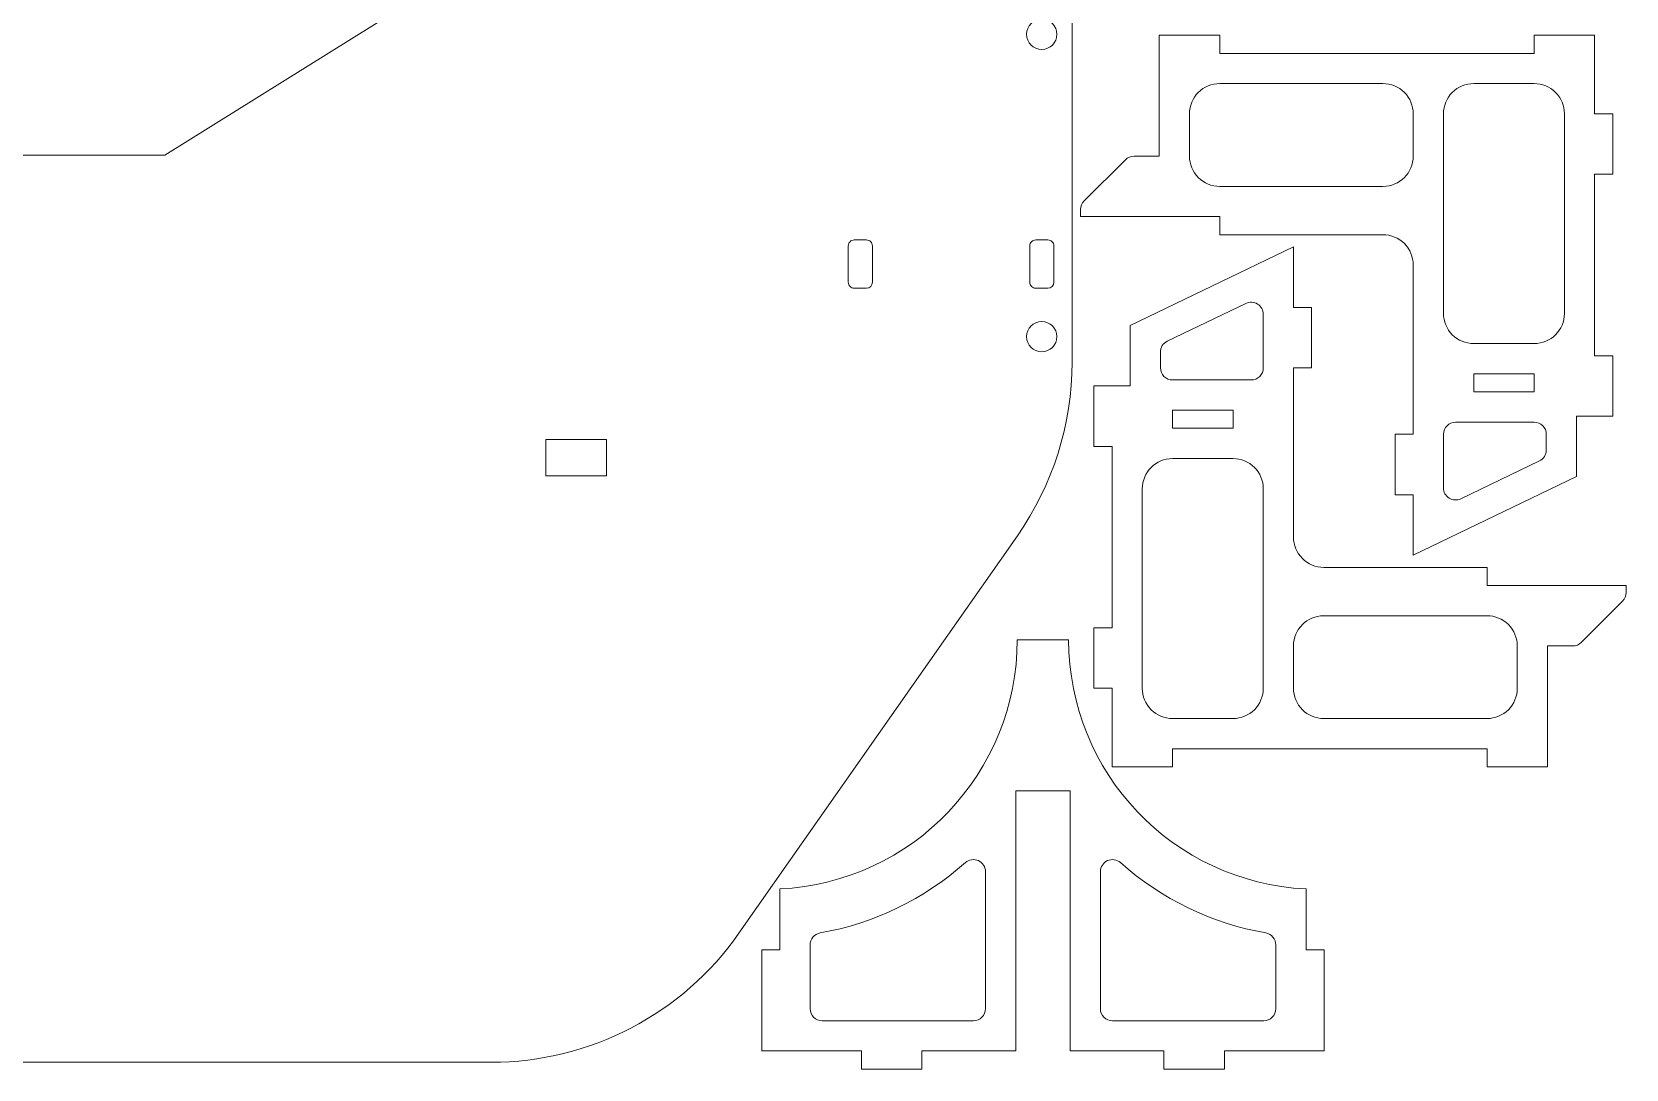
# Model space of a CAD drawing. Header units: millimetres. Extents: x -302 to 289, y -225 to 226.
# Drawn here: x 25.6 to 289.3, y -224.6 to -53.1 of the extents above; entities that cross this region are included whole.
import ezdxf

# ---------------------------------------------------------------- set-up
doc = ezdxf.new("R2010")
doc.units = ezdxf.units.MM
doc.header["$MEASUREMENT"] = 0
doc.layers.add('Visible (ANSI)', color=7, linetype='Continuous')

msp = doc.modelspace()

# ---------------------------------------------------------------- linework, layer by layer
at = {"layer": 'Visible (ANSI)', "lineweight": 9}
for points in [[(197.6291, -107.7134), (197.6291, -107.7134), (197.629, 51.5253), (197.629, 51.5253)], [(109.3316, -34.9106), (109.3316, -34.9106), (47.629, -73.4746), (47.629, -73.4746)], [(212.052, -53.6201), (212.052, -53.6201), (222.052, -53.6201), (222.052, -53.6201)], [(212.052, -73.6201), (212.052, -73.6201), (212.052, -53.6201), (212.052, -53.6201)], [(222.052, -53.6201), (222.052, -53.6201), (222.052, -56.6201), (222.052, -56.6201)], [(274.052, -56.6201), (274.052, -56.6201), (274.052, -53.6201), (274.052, -53.6201)], [(274.052, -53.6201), (274.052, -53.6201), (284.052, -53.6201), (284.052, -53.6201)], [(284.052, -53.6201), (284.052, -53.6201), (284.052, -66.6201), (284.052, -66.6201)], [(222.052, -56.6201), (222.052, -56.6201), (274.052, -56.6201), (274.052, -56.6201)], [(222.052, -61.6201), (222.052, -61.6201), (249.0519, -61.6201), (249.0519, -61.6201)], [(264.0519, -61.6201), (264.0519, -61.6201), (274.052, -61.6201), (274.052, -61.6201)], [(217.052, -73.6201), (217.052, -73.6201), (217.052, -66.6201), (217.052, -66.6201)], [(254.0519, -66.6201), (254.0519, -66.6201), (254.0519, -73.6201), (254.0519, -73.6201)], [(259.0519, -99.6201), (259.0519, -99.6201), (259.0519, -66.6201), (259.0519, -66.6201)], [(279.052, -66.6201), (279.052, -66.6201), (279.052, -99.6201), (279.052, -99.6201)], [(284.052, -66.6201), (284.052, -66.6201), (287.052, -66.6201), (287.052, -66.6201)], [(287.052, -66.6201), (287.052, -66.6201), (287.052, -76.6201), (287.052, -76.6201)], [(47.629, -73.4746), (47.629, -73.4746), (-152.3709, -73.4746), (-152.3709, -73.4746)], [(207.8804, -73.6201), (207.35, -73.6201), (206.8413, -73.8308), (206.4662, -74.2059)], [(207.8804, -73.6201), (207.8804, -73.6201), (212.052, -73.6201), (212.052, -73.6201)], [(249.0519, -78.6201), (251.8134, -78.6201), (254.0519, -76.3815), (254.0519, -73.6201)], [(199.6378, -81.0343), (199.6378, -81.0343), (206.4662, -74.2059), (206.4662, -74.2059)], [(249.0519, -78.6201), (249.0519, -78.6201), (222.052, -78.6201), (222.052, -78.6201)], [(287.052, -76.6201), (287.052, -76.6201), (284.052, -76.6201), (284.052, -76.6201)], [(284.052, -76.6201), (284.052, -76.6201), (284.052, -106.6201), (284.052, -106.6201)], [(199.6378, -81.0343), (199.2627, -81.4094), (199.052, -81.9181), (199.052, -82.4485)], [(199.052, -83.6201), (199.052, -83.6201), (199.052, -82.4485), (199.052, -82.4485)], [(222.052, -83.6201), (222.052, -83.6201), (199.052, -83.6201), (199.052, -83.6201)], [(222.052, -86.6201), (222.052, -86.6201), (222.052, -83.6201), (222.052, -83.6201)], [(249.0519, -86.6201), (249.0519, -86.6201), (222.052, -86.6201), (222.052, -86.6201)], [(160.6291, -94.4745), (160.6291, -94.4745), (160.6291, -88.4745), (160.6291, -88.4745)], [(161.6291, -87.4745), (161.6291, -87.4745), (163.629, -87.4745), (163.629, -87.4745)], [(164.6291, -88.4745), (164.6291, -88.4745), (164.6291, -94.4745), (164.6291, -94.4745)], [(190.6291, -94.4745), (190.6291, -94.4745), (190.6291, -88.4745), (190.6291, -88.4745)], [(191.6291, -87.4745), (191.6291, -87.4745), (193.6291, -87.4745), (193.6291, -87.4745)], [(194.6291, -88.4745), (194.6291, -88.4745), (194.6291, -94.4745), (194.6291, -94.4745)], [(207.2534, -101.6297), (207.2534, -101.6297), (234.2534, -88.6297), (234.2534, -88.6297)], [(234.2534, -88.6297), (234.2534, -88.6297), (234.2534, -98.6297), (234.2534, -98.6297)], [(254.0519, -119.6201), (254.0519, -119.6201), (254.0519, -91.6201), (254.0519, -91.6201)], [(163.629, -95.4745), (164.1813, -95.4745), (164.629, -95.0268), (164.629, -94.4746)], [(193.6291, -95.4745), (194.1813, -95.4745), (194.629, -95.0268), (194.629, -94.4746)], [(163.629, -95.4745), (163.629, -95.4745), (161.6291, -95.4745), (161.6291, -95.4745)], [(193.6291, -95.4745), (193.6291, -95.4745), (191.6291, -95.4745), (191.6291, -95.4745)], [(213.3857, -104.2264), (213.3857, -104.2264), (226.3857, -97.9672), (226.3857, -97.9672)], [(229.2534, -99.7692), (229.2534, -99.7692), (229.2534, -108.6296), (229.2534, -108.6296)], [(234.2534, -98.6297), (234.2534, -98.6297), (237.2534, -98.6297), (237.2534, -98.6297)], [(237.2534, -98.6297), (237.2534, -98.6297), (237.2534, -108.6296), (237.2534, -108.6296)], [(274.052, -104.6201), (276.8134, -104.6201), (279.052, -102.3815), (279.052, -99.6201)], [(207.2534, -111.6296), (207.2534, -111.6296), (207.2534, -101.6297), (207.2534, -101.6297)], [(213.3857, -104.2264), (212.6935, -104.5597), (212.2534, -105.26), (212.2534, -106.0284)], [(274.052, -104.6201), (274.052, -104.6201), (264.0519, -104.6201), (264.0519, -104.6201)], [(188.5906, -136.3866), (194.4735, -127.9825), (197.629, -117.9722), (197.629, -107.7137)], [(212.2534, -108.6296), (212.2534, -108.6296), (212.2534, -106.0284), (212.2534, -106.0284)], [(284.052, -106.6201), (284.052, -106.6201), (287.0519, -106.6201), (287.0519, -106.6201)], [(287.0519, -106.6201), (287.0519, -106.6201), (287.0519, -116.6201), (287.0519, -116.6201)], [(227.2534, -110.6296), (227.2534, -110.6296), (214.2534, -110.6296), (214.2534, -110.6296)], [(237.2534, -108.6296), (237.2534, -108.6296), (234.2534, -108.6296), (234.2534, -108.6296)], [(234.2534, -108.6296), (234.2534, -108.6296), (234.2534, -136.6296), (234.2534, -136.6296)], [(264.0519, -109.6201), (264.0519, -109.6201), (274.0519, -109.6201), (274.0519, -109.6201)], [(264.0519, -112.6201), (264.0519, -112.6201), (264.0519, -109.6201), (264.0519, -109.6201)], [(274.0519, -109.6201), (274.0519, -109.6201), (274.0519, -112.6201), (274.0519, -112.6201)], [(201.2534, -121.6296), (201.2534, -121.6296), (201.2534, -111.6296), (201.2534, -111.6296)], [(201.2534, -111.6296), (201.2534, -111.6296), (207.2534, -111.6296), (207.2534, -111.6296)], [(274.0519, -112.6201), (274.0519, -112.6201), (264.0519, -112.6201), (264.0519, -112.6201)], [(214.2534, -118.6296), (214.2534, -118.6296), (214.2534, -115.6296), (214.2534, -115.6296)], [(214.2534, -115.6296), (214.2534, -115.6296), (224.2534, -115.6296), (224.2534, -115.6296)], [(224.2534, -115.6296), (224.2534, -115.6296), (224.2534, -118.6296), (224.2534, -118.6296)], [(261.0519, -117.6201), (261.0519, -117.6201), (274.0519, -117.6201), (274.0519, -117.6201)], [(287.0519, -116.6201), (287.0519, -116.6201), (281.0519, -116.6201), (281.0519, -116.6201)], [(281.0519, -116.6201), (281.0519, -116.6201), (281.0519, -126.62), (281.0519, -126.62)], [(110.629, -126.4745), (110.629, -126.4745), (110.629, -120.4745), (110.629, -120.4745)], [(110.629, -120.4745), (110.629, -120.4745), (120.629, -120.4745), (120.629, -120.4745)], [(120.629, -120.4745), (120.629, -120.4745), (120.629, -126.4745), (120.629, -126.4745)], [(224.2534, -118.6296), (224.2534, -118.6296), (214.2534, -118.6296), (214.2534, -118.6296)], [(251.0519, -129.62), (251.0519, -129.62), (251.0519, -119.6201), (251.0519, -119.6201)], [(251.0519, -119.6201), (251.0519, -119.6201), (254.0519, -119.6201), (254.0519, -119.6201)], [(259.0519, -128.4805), (259.0519, -128.4805), (259.0519, -119.6201), (259.0519, -119.6201)], [(276.0519, -119.6201), (276.0519, -119.6201), (276.0519, -122.2213), (276.0519, -122.2213)], [(204.2533, -121.6296), (204.2533, -121.6296), (201.2534, -121.6296), (201.2534, -121.6296)], [(204.2533, -151.6296), (204.2533, -151.6296), (204.2533, -121.6296), (204.2533, -121.6296)], [(214.2533, -123.6296), (211.4919, -123.6296), (209.2533, -125.8682), (209.2533, -128.6296)], [(214.2533, -123.6296), (214.2533, -123.6296), (224.2534, -123.6296), (224.2534, -123.6296)], [(274.9196, -124.0233), (275.6118, -123.69), (276.0519, -122.9897), (276.0519, -122.2213)], [(120.629, -126.4745), (120.629, -126.4745), (110.629, -126.4745), (110.629, -126.4745)], [(274.9196, -124.0233), (274.9196, -124.0233), (261.9196, -130.2825), (261.9196, -130.2825)], [(209.2533, -161.6296), (209.2533, -161.6296), (209.2533, -128.6296), (209.2533, -128.6296)], [(229.2534, -128.6296), (229.2534, -128.6296), (229.2534, -161.6296), (229.2534, -161.6296)], [(281.0519, -126.62), (281.0519, -126.62), (254.0519, -139.62), (254.0519, -139.62)], [(254.0519, -129.62), (254.0519, -129.62), (251.0519, -129.62), (251.0519, -129.62)], [(254.0519, -139.62), (254.0519, -139.62), (254.0519, -129.62), (254.0519, -129.62)], [(142.5579, -202.1477), (142.5579, -202.1477), (188.5906, -136.3866), (188.5906, -136.3866)], [(239.2534, -141.6296), (239.2534, -141.6296), (266.2533, -141.6296), (266.2533, -141.6296)], [(266.2533, -141.6296), (266.2533, -141.6296), (266.2533, -144.6296), (266.2533, -144.6296)], [(266.2533, -144.6296), (266.2533, -144.6296), (289.2533, -144.6296), (289.2533, -144.6296)], [(289.2533, -144.6296), (289.2533, -144.6296), (289.2533, -145.8012), (289.2533, -145.8012)], [(288.6675, -147.2154), (288.6675, -147.2154), (281.8391, -154.0438), (281.8391, -154.0438)], [(288.6675, -147.2154), (289.0426, -146.8403), (289.2533, -146.3316), (289.2533, -145.8012)], [(239.2534, -149.6296), (236.4919, -149.6296), (234.2534, -151.8682), (234.2534, -154.6296)], [(239.2534, -149.6296), (239.2534, -149.6296), (266.2533, -149.6296), (266.2533, -149.6296)], [(201.2533, -161.6296), (201.2533, -161.6296), (201.2533, -151.6296), (201.2533, -151.6296)], [(201.2533, -151.6296), (201.2533, -151.6296), (204.2533, -151.6296), (204.2533, -151.6296)], [(149.3233, -194.8091), (171.3017, -193.7423), (188.5733, -175.6119), (188.5733, -153.6076)], [(188.5733, -153.6076), (188.5733, -153.6076), (197.0733, -153.6076), (197.0733, -153.6076)], [(197.0733, -153.6076), (197.0733, -175.6119), (214.3449, -193.7423), (236.3233, -194.8091)], [(234.2534, -161.6296), (234.2534, -161.6296), (234.2534, -154.6296), (234.2534, -154.6296)], [(271.2533, -154.6296), (271.2533, -154.6296), (271.2533, -161.6296), (271.2533, -161.6296)], [(280.4249, -154.6296), (280.4249, -154.6296), (276.2533, -154.6296), (276.2533, -154.6296)], [(276.2533, -154.6296), (276.2533, -154.6296), (276.2533, -174.6296), (276.2533, -174.6296)], [(280.4249, -154.6296), (280.9553, -154.6296), (281.464, -154.4189), (281.8391, -154.0438)], [(204.2533, -161.6296), (204.2533, -161.6296), (201.2533, -161.6296), (201.2533, -161.6296)], [(204.2533, -174.6296), (204.2533, -174.6296), (204.2533, -161.6296), (204.2533, -161.6296)], [(224.2534, -166.6296), (224.2534, -166.6296), (214.2533, -166.6296), (214.2533, -166.6296)], [(266.2533, -166.6296), (266.2533, -166.6296), (239.2534, -166.6296), (239.2534, -166.6296)], [(266.2533, -171.6296), (266.2533, -171.6296), (214.2533, -171.6296), (214.2533, -171.6296)], [(214.2533, -171.6296), (214.2533, -171.6296), (214.2533, -174.6296), (214.2533, -174.6296)], [(266.2533, -174.6296), (266.2533, -174.6296), (266.2533, -171.6296), (266.2533, -171.6296)], [(214.2533, -174.6296), (214.2533, -174.6296), (204.2533, -174.6296), (204.2533, -174.6296)], [(276.2533, -174.6296), (276.2533, -174.6296), (266.2533, -174.6296), (266.2533, -174.6296)], [(197.3233, -178.6076), (197.3233, -178.6076), (188.3233, -178.6076), (188.3233, -178.6076)], [(188.3233, -178.6076), (188.3233, -178.6076), (188.3233, -221.6076), (188.3233, -221.6076)], [(197.3233, -221.6076), (197.3233, -221.6076), (197.3233, -178.6076), (197.3233, -178.6076)], [(155.9721, -202.0923), (164.8984, -200.5), (173.2119, -196.4744), (179.9964, -190.459)], [(183.3233, -191.9556), (183.3233, -191.9556), (183.3233, -214.6076), (183.3233, -214.6076)], [(202.3233, -214.6076), (202.3233, -214.6076), (202.3233, -191.9556), (202.3233, -191.9556)], [(205.6501, -190.459), (212.4347, -196.4744), (220.7482, -200.5), (229.6745, -202.0923)], [(149.3233, -204.8576), (149.3233, -204.8576), (149.3233, -194.8091), (149.3233, -194.8091)], [(236.3233, -194.8091), (236.3233, -194.8091), (236.3233, -204.8576), (236.3233, -204.8576)], [(101.5963, -223.4745), (117.912, -223.4745), (133.2014, -215.514), (142.5579, -202.1477)], [(155.9721, -202.0923), (155.018, -202.2625), (154.3233, -203.0921), (154.3233, -204.0612)], [(231.3233, -204.0612), (231.3233, -203.0921), (230.6285, -202.2625), (229.6745, -202.0923)], [(146.3233, -221.6076), (146.3233, -221.6076), (146.3233, -204.8576), (146.3233, -204.8576)], [(146.3233, -204.8576), (146.3233, -204.8576), (149.3233, -204.8576), (149.3233, -204.8576)], [(154.3233, -214.6076), (154.3233, -214.6076), (154.3233, -204.0612), (154.3233, -204.0612)], [(231.3233, -204.0612), (231.3233, -204.0612), (231.3233, -214.6076), (231.3233, -214.6076)], [(236.3233, -204.8576), (236.3233, -204.8576), (239.3233, -204.8576), (239.3233, -204.8576)], [(239.3233, -204.8576), (239.3233, -204.8576), (239.3233, -221.6076), (239.3233, -221.6076)], [(181.3233, -216.6076), (181.3233, -216.6076), (156.3233, -216.6076), (156.3233, -216.6076)], [(229.3233, -216.6076), (229.3233, -216.6076), (204.3233, -216.6076), (204.3233, -216.6076)], [(-206.3381, -223.4746), (-206.3381, -223.4746), (101.5963, -223.4745), (101.5963, -223.4745)], [(162.8233, -221.6076), (162.8233, -221.6076), (146.3233, -221.6076), (146.3233, -221.6076)], [(162.8233, -224.6076), (162.8233, -224.6076), (162.8233, -221.6076), (162.8233, -221.6076)], [(188.3233, -221.6076), (188.3233, -221.6076), (172.8233, -221.6076), (172.8233, -221.6076)], [(172.8233, -221.6076), (172.8233, -221.6076), (172.8233, -224.6076), (172.8233, -224.6076)], [(212.8233, -221.6076), (212.8233, -221.6076), (197.3233, -221.6076), (197.3233, -221.6076)], [(212.8233, -224.6076), (212.8233, -224.6076), (212.8233, -221.6076), (212.8233, -221.6076)], [(239.3233, -221.6076), (239.3233, -221.6076), (222.8233, -221.6076), (222.8233, -221.6076)], [(222.8233, -221.6076), (222.8233, -221.6076), (222.8233, -224.6076), (222.8233, -224.6076)], [(172.8233, -224.6076), (172.8233, -224.6076), (162.8233, -224.6076), (162.8233, -224.6076)], [(222.8233, -224.6076), (222.8233, -224.6076), (212.8233, -224.6076), (212.8233, -224.6076)]]:
    msp.add_open_spline(points, degree=3, dxfattribs=at)
for points, knots in [([(195.1291, -53.4746), (195.1291, -52.0939), (194.0098, -50.9747), (192.6291, -50.9747), (192.6291, -50.9747), (191.2483, -50.9746), (190.1291, -52.0939), (190.1291, -53.4746), (190.1291, -53.4746), (190.129, -54.8554), (191.2483, -55.9746), (192.629, -55.9746), (192.629, -55.9746), (194.0098, -55.9747), (195.129, -54.8554), (195.129, -53.4747)], [0, 0, 0, 0, 0.2, 0.2, 0.2, 0.2, 0.4, 0.4, 0.4, 0.4, 0.6, 0.6, 0.6, 0.6, 1, 1, 1, 1]), ([(222.052, -61.6201), (220.7259, -61.6201), (219.4541, -62.1469), (218.5164, -63.0846), (218.5164, -63.0846), (217.5788, -64.0222), (217.052, -65.294), (217.052, -66.6201)], [0, 0, 0, 0, 0.33333333, 0.33333333, 0.33333333, 0.33333333, 1, 1, 1, 1]), ([(254.0519, -66.6201), (254.0519, -65.294), (253.5252, -64.0222), (252.5875, -63.0846), (252.5875, -63.0846), (251.6498, -62.1469), (250.378, -61.6201), (249.0519, -61.6201)], [0, 0, 0, 0, 0.33333333, 0.33333333, 0.33333333, 0.33333333, 1, 1, 1, 1]), ([(264.0519, -61.6201), (262.7259, -61.6201), (261.4541, -62.1469), (260.5164, -63.0846), (260.5164, -63.0846), (259.5787, -64.0222), (259.0519, -65.294), (259.0519, -66.6201)], [0, 0, 0, 0, 0.33333333, 0.33333333, 0.33333333, 0.33333333, 1, 1, 1, 1]), ([(279.052, -66.6201), (279.052, -65.294), (278.5252, -64.0222), (277.5875, -63.0846), (277.5875, -63.0846), (276.6498, -62.1469), (275.3781, -61.6201), (274.052, -61.6201)], [0, 0, 0, 0, 0.33333333, 0.33333333, 0.33333333, 0.33333333, 1, 1, 1, 1]), ([(217.052, -73.6201), (217.052, -74.9462), (217.5788, -76.218), (218.5164, -77.1556), (218.5164, -77.1556), (219.4541, -78.0933), (220.7259, -78.6201), (222.052, -78.6201)], [0, 0, 0, 0, 0.33333333, 0.33333333, 0.33333333, 0.33333333, 1, 1, 1, 1]), ([(254.0519, -91.6201), (254.0519, -90.294), (253.5252, -89.0222), (252.5875, -88.0846), (252.5875, -88.0846), (251.6498, -87.1469), (250.378, -86.6201), (249.0519, -86.6201)], [0, 0, 0, 0, 0.33333333, 0.33333333, 0.33333333, 0.33333333, 1, 1, 1, 1]), ([(161.6291, -87.4746), (161.3638, -87.4746), (161.1095, -87.5799), (160.9219, -87.7674), (160.9219, -87.7674), (160.7344, -87.955), (160.6291, -88.2093), (160.6291, -88.4745)], [0, 0, 0, 0, 0.33333333, 0.33333333, 0.33333333, 0.33333333, 1, 1, 1, 1]), ([(164.6291, -88.4745), (164.6291, -88.2093), (164.5237, -87.955), (164.3362, -87.7674), (164.3362, -87.7674), (164.1486, -87.5799), (163.8943, -87.4746), (163.6291, -87.4746)], [0, 0, 0, 0, 0.33333333, 0.33333333, 0.33333333, 0.33333333, 1, 1, 1, 1]), ([(191.6291, -87.4746), (191.3638, -87.4746), (191.1095, -87.5799), (190.9219, -87.7674), (190.9219, -87.7674), (190.7344, -87.955), (190.6291, -88.2093), (190.6291, -88.4745)], [0, 0, 0, 0, 0.33333333, 0.33333333, 0.33333333, 0.33333333, 1, 1, 1, 1]), ([(194.6291, -88.4745), (194.6291, -88.2093), (194.5237, -87.955), (194.3362, -87.7674), (194.3362, -87.7674), (194.1486, -87.5799), (193.8943, -87.4746), (193.6291, -87.4746)], [0, 0, 0, 0, 0.33333333, 0.33333333, 0.33333333, 0.33333333, 1, 1, 1, 1]), ([(160.6291, -94.4745), (160.6291, -94.7398), (160.7344, -94.9941), (160.9219, -95.1817), (160.9219, -95.1817), (161.1095, -95.3692), (161.3638, -95.4745), (161.6291, -95.4745)], [0, 0, 0, 0, 0.33333333, 0.33333333, 0.33333333, 0.33333333, 1, 1, 1, 1]), ([(190.6291, -94.4745), (190.6291, -94.7398), (190.7344, -94.9941), (190.9219, -95.1817), (190.9219, -95.1817), (191.1095, -95.3692), (191.3638, -95.4745), (191.6291, -95.4745)], [0, 0, 0, 0, 0.33333333, 0.33333333, 0.33333333, 0.33333333, 1, 1, 1, 1]), ([(229.2534, -99.7692), (229.2534, -99.0814), (228.8999, -98.4418), (228.3175, -98.0758), (228.3175, -98.0758), (227.7351, -97.7098), (227.0055, -97.6688), (226.3857, -97.9672)], [0, 0, 0, 0, 0.33333333, 0.33333333, 0.33333333, 0.33333333, 1, 1, 1, 1]), ([(259.0519, -99.6201), (259.0519, -100.9462), (259.5787, -102.218), (260.5164, -103.1556), (260.5164, -103.1556), (261.4541, -104.0933), (262.7259, -104.6201), (264.0519, -104.6201)], [0, 0, 0, 0, 0.33333333, 0.33333333, 0.33333333, 0.33333333, 1, 1, 1, 1]), ([(195.1291, -103.4745), (195.1291, -102.0938), (194.0098, -100.9746), (192.6291, -100.9746), (192.6291, -100.9746), (191.2483, -100.9745), (190.1291, -102.0938), (190.1291, -103.4745), (190.1291, -103.4745), (190.129, -104.8553), (191.2483, -105.9745), (192.629, -105.9745), (192.629, -105.9745), (194.0098, -105.9746), (195.129, -104.8553), (195.129, -103.4746)], [0, 0, 0, 0, 0.2, 0.2, 0.2, 0.2, 0.4, 0.4, 0.4, 0.4, 0.6, 0.6, 0.6, 0.6, 1, 1, 1, 1]), ([(212.2534, -108.6296), (212.2534, -109.16), (212.4641, -109.6687), (212.8391, -110.0438), (212.8391, -110.0438), (213.2142, -110.4189), (213.7229, -110.6296), (214.2534, -110.6296)], [0, 0, 0, 0, 0.33333333, 0.33333333, 0.33333333, 0.33333333, 1, 1, 1, 1]), ([(227.2534, -110.6296), (227.7838, -110.6296), (228.2925, -110.4189), (228.6676, -110.0438), (228.6676, -110.0438), (229.0426, -109.6687), (229.2534, -109.16), (229.2534, -108.6296)], [0, 0, 0, 0, 0.33333333, 0.33333333, 0.33333333, 0.33333333, 1, 1, 1, 1]), ([(261.0519, -117.6201), (260.5215, -117.6201), (260.0128, -117.8308), (259.6377, -118.2059), (259.6377, -118.2059), (259.2627, -118.581), (259.0519, -119.0897), (259.0519, -119.6201)], [0, 0, 0, 0, 0.33333333, 0.33333333, 0.33333333, 0.33333333, 1, 1, 1, 1]), ([(276.0519, -119.6201), (276.0519, -119.0897), (275.8412, -118.581), (275.4662, -118.2059), (275.4662, -118.2059), (275.0911, -117.8308), (274.5824, -117.6201), (274.0519, -117.6201)], [0, 0, 0, 0, 0.33333333, 0.33333333, 0.33333333, 0.33333333, 1, 1, 1, 1]), ([(229.2534, -128.6296), (229.2534, -127.3035), (228.7266, -126.0317), (227.7889, -125.0941), (227.7889, -125.0941), (226.8512, -124.1564), (225.5794, -123.6296), (224.2534, -123.6296)], [0, 0, 0, 0, 0.33333333, 0.33333333, 0.33333333, 0.33333333, 1, 1, 1, 1]), ([(259.0519, -128.4805), (259.0519, -129.1683), (259.4054, -129.8079), (259.9878, -130.1739), (259.9878, -130.1739), (260.5702, -130.5399), (261.2998, -130.5809), (261.9196, -130.2825)], [0, 0, 0, 0, 0.33333333, 0.33333333, 0.33333333, 0.33333333, 1, 1, 1, 1]), ([(234.2534, -136.6296), (234.2534, -137.9557), (234.7801, -139.2275), (235.7178, -140.1651), (235.7178, -140.1651), (236.6555, -141.1028), (237.9273, -141.6296), (239.2534, -141.6296)], [0, 0, 0, 0, 0.33333333, 0.33333333, 0.33333333, 0.33333333, 1, 1, 1, 1]), ([(271.2533, -154.6296), (271.2533, -153.3035), (270.7265, -152.0317), (269.7889, -151.0941), (269.7889, -151.0941), (268.8512, -150.1564), (267.5794, -149.6296), (266.2533, -149.6296)], [0, 0, 0, 0, 0.33333333, 0.33333333, 0.33333333, 0.33333333, 1, 1, 1, 1]), ([(209.2533, -161.6296), (209.2533, -162.9557), (209.7801, -164.2275), (210.7178, -165.1651), (210.7178, -165.1651), (211.6555, -166.1028), (212.9272, -166.6296), (214.2533, -166.6296)], [0, 0, 0, 0, 0.33333333, 0.33333333, 0.33333333, 0.33333333, 1, 1, 1, 1]), ([(224.2534, -166.6296), (225.5794, -166.6296), (226.8512, -166.1028), (227.7889, -165.1651), (227.7889, -165.1651), (228.7266, -164.2275), (229.2534, -162.9557), (229.2534, -161.6296)], [0, 0, 0, 0, 0.33333333, 0.33333333, 0.33333333, 0.33333333, 1, 1, 1, 1]), ([(234.2534, -161.6296), (234.2534, -162.9557), (234.7801, -164.2275), (235.7178, -165.1651), (235.7178, -165.1651), (236.6555, -166.1028), (237.9273, -166.6296), (239.2534, -166.6296)], [0, 0, 0, 0, 0.33333333, 0.33333333, 0.33333333, 0.33333333, 1, 1, 1, 1]), ([(266.2533, -166.6296), (267.5794, -166.6296), (268.8512, -166.1028), (269.7889, -165.1651), (269.7889, -165.1651), (270.7265, -164.2275), (271.2533, -162.9557), (271.2533, -161.6296)], [0, 0, 0, 0, 0.33333333, 0.33333333, 0.33333333, 0.33333333, 1, 1, 1, 1]), ([(183.3233, -191.9556), (183.3233, -191.1684), (182.8616, -190.4545), (182.1437, -190.1316), (182.1437, -190.1316), (181.4259, -189.8087), (180.5854, -189.9369), (179.9964, -190.459)], [0, 0, 0, 0, 0.33333333, 0.33333333, 0.33333333, 0.33333333, 1, 1, 1, 1]), ([(205.6501, -190.459), (205.0611, -189.9369), (204.2207, -189.8087), (203.5028, -190.1316), (203.5028, -190.1316), (202.785, -190.4545), (202.3233, -191.1684), (202.3233, -191.9555)], [0, 0, 0, 0, 0.33333333, 0.33333333, 0.33333333, 0.33333333, 1, 1, 1, 1]), ([(154.3233, -214.6076), (154.3233, -215.1381), (154.534, -215.6468), (154.9091, -216.0219), (154.9091, -216.0219), (155.2841, -216.3969), (155.7928, -216.6076), (156.3233, -216.6076)], [0, 0, 0, 0, 0.33333333, 0.33333333, 0.33333333, 0.33333333, 1, 1, 1, 1]), ([(181.3233, -216.6076), (181.8537, -216.6076), (182.3624, -216.3969), (182.7375, -216.0219), (182.7375, -216.0219), (183.1126, -215.6468), (183.3233, -215.1381), (183.3233, -214.6076)], [0, 0, 0, 0, 0.33333333, 0.33333333, 0.33333333, 0.33333333, 1, 1, 1, 1]), ([(202.3233, -214.6076), (202.3233, -215.1381), (202.534, -215.6468), (202.9091, -216.0219), (202.9091, -216.0219), (203.2841, -216.3969), (203.7928, -216.6076), (204.3233, -216.6076)], [0, 0, 0, 0, 0.33333333, 0.33333333, 0.33333333, 0.33333333, 1, 1, 1, 1]), ([(229.3233, -216.6076), (229.8537, -216.6076), (230.3624, -216.3969), (230.7375, -216.0219), (230.7375, -216.0219), (231.1126, -215.6468), (231.3233, -215.1381), (231.3233, -214.6076)], [0, 0, 0, 0, 0.33333333, 0.33333333, 0.33333333, 0.33333333, 1, 1, 1, 1])]:
    msp.add_open_spline(points, degree=3, knots=knots, dxfattribs=at)

doc.saveas('drawing.dxf')
